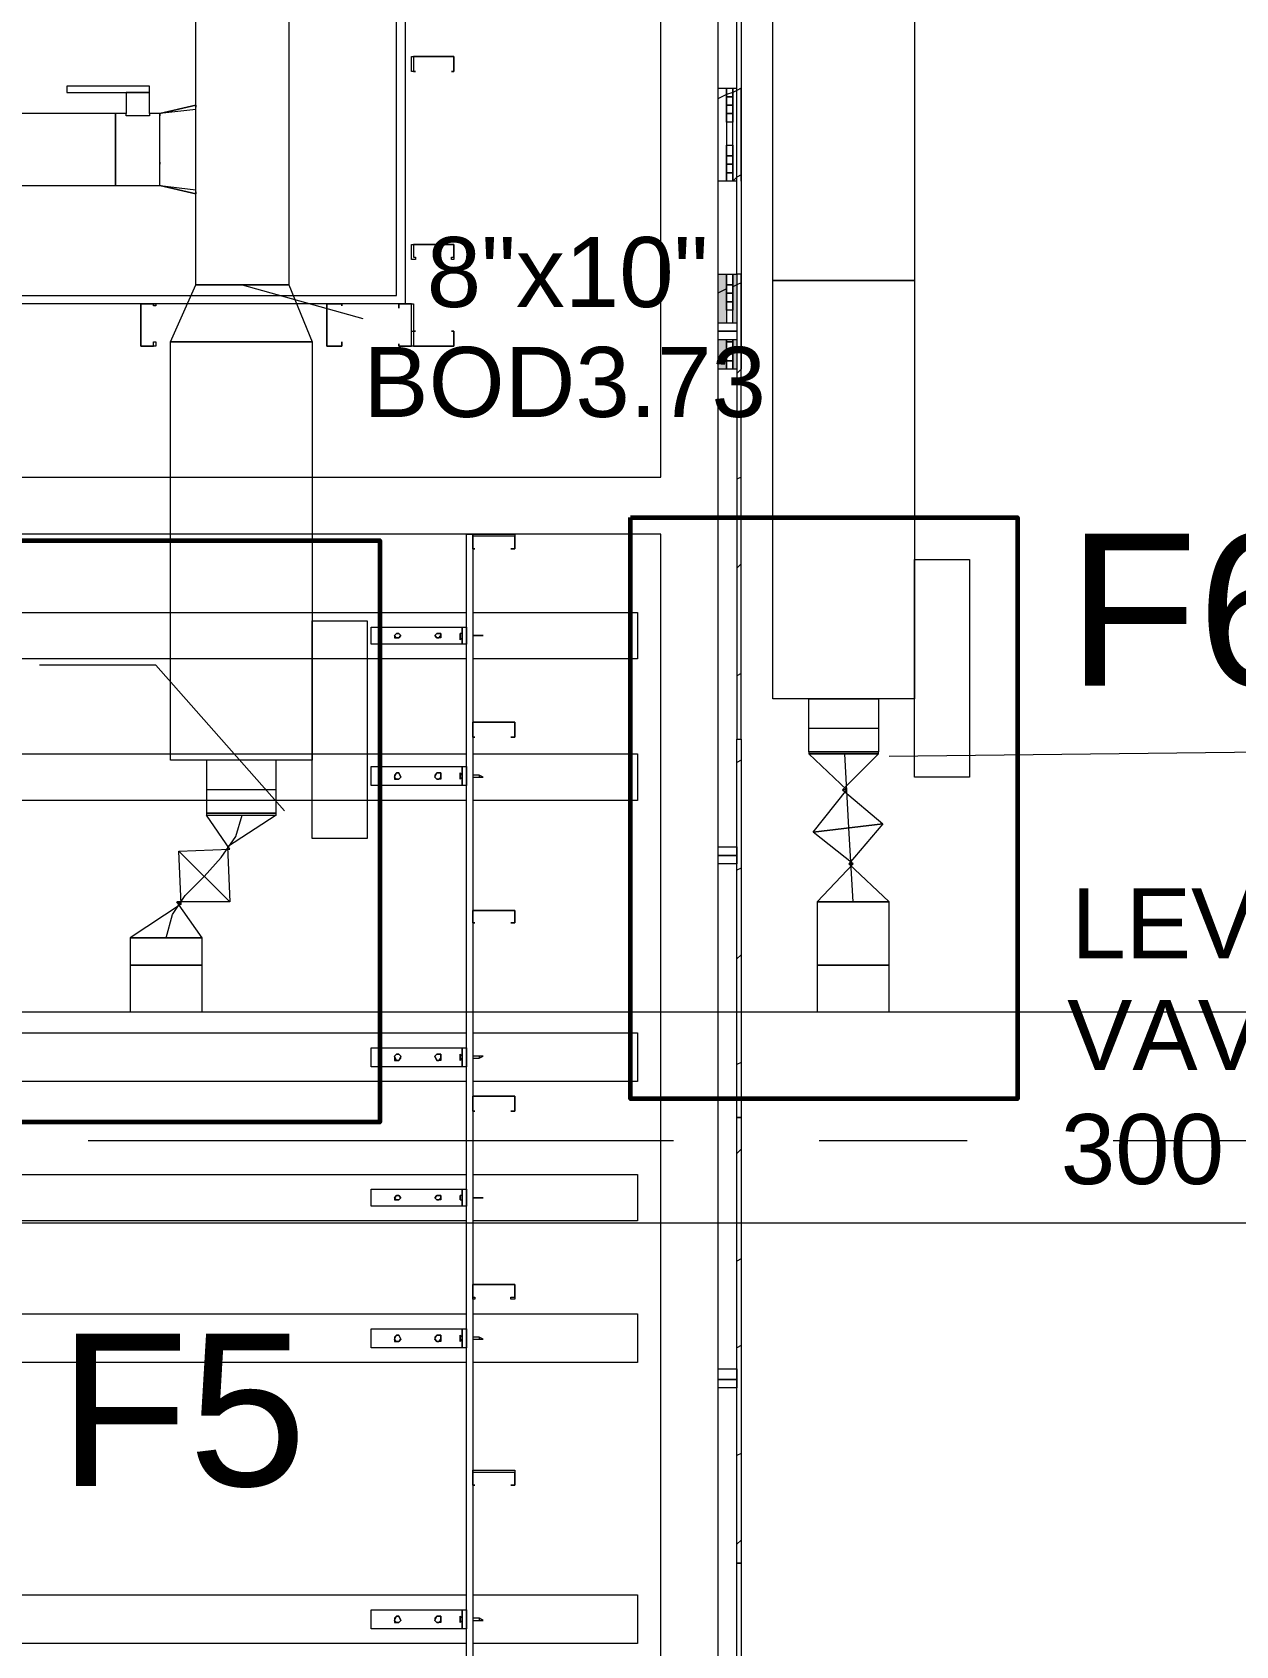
# Model space of a CAD drawing. Header units: metres. Extents: x -2 to 207, y -8 to 52.
# Drawn here: x 25.408 to 28.016, y 12.881 to 16.379 of the extents above; entities that cross this region are included whole.
import ezdxf

# ---------------------------------------------------------------- set-up
doc = ezdxf.new("R2010")
doc.units = ezdxf.units.M
doc.layers.add('HVAC - Ductos', color=5, linetype='Continuous', lineweight=0)
doc.layers.add('PDF_Text', color=7, linetype='Continuous', lineweight=0)
doc.layers.add('PDF_Geometry', color=7, linetype='Continuous', lineweight=0, true_color=0xaaaaaa)
doc.layers.add('PDF_Solid Fills', color=7, linetype='Continuous', lineweight=0, true_color=0xffffff)
doc.styles.add('PDF Arial-BoldMT-Identity-H', font='arial.ttf')
doc.styles.add('PDF Helvetica', font='')
doc.styles.get('PDF Helvetica').set_extended_font_data('Helvetica')

msp = doc.modelspace()

# ---------------------------------------------------------------- hatches: boundary and pattern name
at = {"layer": 'PDF_Solid Fills', "lineweight": 0, "transparency": 33554559}
h = msp.add_hatch(color=256, dxfattribs=at)
h.paths.add_polyline_path([(26.8939, 15.7492), (26.9122, 15.7492), (26.9122, 15.8545), (26.8939, 15.8545)])
h.paths.add_polyline_path([(26.8939, 15.6484), (26.9122, 15.6484), (26.9122, 15.7125), (26.8939, 15.7125)])
h = msp.add_hatch(color=256, dxfattribs=at)
h.paths.add_polyline_path([(26.926, 15.7492), (26.9352, 15.7492), (26.9352, 15.8545), (26.926, 15.8545)])
h.paths.add_polyline_path([(26.9352, 15.7125), (26.926, 15.7125), (26.926, 15.6484), (26.9352, 15.6484)])

# ---------------------------------------------------------------- linework, layer by layer
at = {"layer": 'HVAC - Ductos', "lineweight": 0}
for points in [[(27.32, 24.9492), (27.32, 15.8408), (27.013, 15.8408), (27.013, 24.9492)], [(25.9638, 19.3641), (25.9638, 15.8316), (25.7623, 15.8316), (25.7623, 19.3641)], [(25.7623, 16.2165), (25.7623, 16.221)], [(25.7073, 15.7079), (25.7623, 15.8316), (25.9638, 15.8316), (26.0142, 15.7079)], [(27.013, 14.9336), (27.013, 15.8408), (27.32, 15.8408), (27.32, 14.9336)], [(25.7073, 14.8007), (25.7073, 15.7079), (26.0142, 15.7079), (26.0142, 14.8007)], [(27.4391, 14.764), (27.32, 14.764), (27.32, 15.236), (27.4391, 15.236)], [(26.1334, 14.6312), (26.0142, 14.6312), (26.0142, 15.1032), (26.1334, 15.1032)], [(27.2421, 14.8695), (27.2421, 14.8191), (27.2376, 14.8191), (27.2192, 14.8191), (27.1963, 14.8191), (27.1688, 14.8191), (27.1368, 14.8191), (27.1138, 14.8191), (27.1001, 14.8191), (27.091, 14.8191), (27.091, 14.8145), (27.0955, 14.8145), (27.1138, 14.8145), (27.1368, 14.8145), (27.1688, 14.8145), (27.1963, 14.8145), (27.2192, 14.8145), (27.2376, 14.8145), (27.2421, 14.8145), (27.2421, 14.8191), (27.2376, 14.8191), (27.2192, 14.8191), (27.1963, 14.8191), (27.1688, 14.8191), (27.1368, 14.8191), (27.1138, 14.8191), (27.1001, 14.8191), (27.091, 14.8191), (27.091, 14.8695), (27.091, 14.9336), (27.1001, 14.9336), (27.1092, 14.9336), (27.1184, 14.9336), (27.1322, 14.9336), (27.1505, 14.9336), (27.1688, 14.9336), (27.1872, 14.9336), (27.2055, 14.9336), (27.2192, 14.9336), (27.233, 14.9336), (27.2421, 14.9336)], [(27.091, 14.8191), (27.0955, 14.8191), (27.1047, 14.8191), (27.1138, 14.8191), (27.1322, 14.8191), (27.1459, 14.8191), (27.1688, 14.8191), (27.1872, 14.8191), (27.2055, 14.8191), (27.2192, 14.8191), (27.233, 14.8191), (27.2376, 14.8191), (27.2421, 14.8191), (27.2376, 14.8191), (27.233, 14.8191), (27.2192, 14.8191), (27.2055, 14.8191), (27.1872, 14.8191), (27.1688, 14.8191), (27.1459, 14.8191), (27.1322, 14.8191), (27.1138, 14.8191), (27.1047, 14.8191), (27.0955, 14.8191)], [(25.7851, 14.6862), (25.7897, 14.6862), (25.7989, 14.6862), (25.8081, 14.6862), (25.8264, 14.6862), (25.8401, 14.6862), (25.863, 14.6862), (25.8813, 14.6862), (25.8997, 14.6862), (25.9134, 14.6862), (25.9272, 14.6862), (25.9318, 14.6862), (25.9364, 14.6862), (25.9318, 14.6862), (25.9272, 14.6862), (25.9134, 14.6862), (25.8997, 14.6862), (25.8813, 14.6862), (25.863, 14.6862), (25.8401, 14.6862), (25.8264, 14.6862), (25.8081, 14.6862), (25.7989, 14.6862), (25.7897, 14.6862)], [(27.265, 14.4937), (27.2604, 14.4937), (27.2558, 14.4937), (27.2421, 14.4937), (27.2238, 14.4937), (27.2055, 14.4937), (27.1872, 14.4937), (27.1688, 14.4937), (27.1505, 14.4937), (27.1322, 14.4937), (27.123, 14.4937), (27.1138, 14.4937), (27.1092, 14.4937), (27.1138, 14.4937), (27.123, 14.4937), (27.1322, 14.4937), (27.1505, 14.4937), (27.1688, 14.4937), (27.1872, 14.4937), (27.2055, 14.4937), (27.2238, 14.4937), (27.2421, 14.4937), (27.2558, 14.4937), (27.2604, 14.4937)], [(25.776, 14.4159), (25.7714, 14.4159), (25.7623, 14.4159), (25.7531, 14.4159), (25.7347, 14.4159), (25.7165, 14.4159), (25.6981, 14.4159), (25.6798, 14.4159), (25.6615, 14.4159), (25.6431, 14.4159), (25.6294, 14.4159), (25.6248, 14.4159), (25.6202, 14.4159), (25.6248, 14.4159), (25.6294, 14.4159), (25.6431, 14.4159), (25.6615, 14.4159), (25.6798, 14.4159), (25.6981, 14.4159), (25.7165, 14.4159), (25.7347, 14.4159), (25.7531, 14.4159), (25.7623, 14.4159), (25.7714, 14.4159)], [(25.776, 14.3563), (25.7714, 14.3563), (25.7623, 14.3563), (25.7531, 14.3563), (25.7347, 14.3563), (25.7165, 14.3563), (25.6981, 14.3563), (25.6798, 14.3563), (25.6615, 14.3563), (25.6431, 14.3563), (25.6294, 14.3563), (25.6248, 14.3563), (25.6202, 14.3563), (25.6202, 14.2555), (25.6248, 14.2555), (25.6294, 14.2555), (25.6431, 14.2555), (25.6615, 14.2555), (25.6798, 14.2555), (25.6981, 14.2555), (25.7165, 14.2555), (25.7347, 14.2555), (25.7531, 14.2555), (25.7623, 14.2555), (25.7714, 14.2555), (25.776, 14.2555)], [(25.3636, 14.2555), (30.3348, 14.2555), (30.3348, 13.7973), (25.3636, 13.7973)]]:
    msp.add_lwpolyline(points, close=True, dxfattribs=at)
for points in [[(25.7623, 16.1982), (25.7623, 16.2073), (25.7623, 16.2119), (25.6843, 16.2028), (25.6615, 16.2028), (25.6615, 16.2486), (25.6615, 16.2623), (25.4828, 16.2623), (25.4828, 16.2486), (25.6615, 16.2486), (25.6569, 16.2486), (25.6523, 16.2486), (25.6477, 16.2486), (25.6431, 16.2486), (25.634, 16.2486), (25.6294, 16.2486), (25.6248, 16.2486), (25.6156, 16.2486), (25.611, 16.2486), (25.611, 16.2028), (25.5881, 16.2028), (25.5881, 16.1982), (25.5881, 16.189), (25.5881, 16.1798), (25.5881, 16.1615), (25.5881, 16.1431), (25.5881, 16.1248), (25.5881, 16.1065), (25.5881, 16.0882), (25.5881, 16.0699), (25.5881, 16.0607), (25.5881, 16.0515), (25.5881, 16.0469), (25.6843, 16.0469), (25.6843, 16.0515), (25.6843, 16.0561), (25.6843, 16.0607), (25.6843, 16.0699), (25.6843, 16.0882), (25.6843, 16.1065), (25.6843, 16.1248), (25.6843, 16.1431), (25.6843, 16.1615), (25.6843, 16.1798), (25.6843, 16.189), (25.6843, 16.1936), (25.6843, 16.1982), (25.6843, 16.2028), (25.6843, 16.1982)], [(24.3694, 16.0469), (25.5881, 16.0469), (25.5881, 16.0515), (25.5881, 16.0607), (25.5881, 16.0699), (25.5881, 16.0882), (25.5881, 16.1065), (25.5881, 16.1248), (25.5881, 16.1431), (25.5881, 16.1615), (25.5881, 16.1798), (25.5881, 16.189), (25.5881, 16.1982), (25.5881, 16.2028), (24.3694, 16.2028)], [(25.6615, 16.2028), (25.6615, 16.1982), (25.6569, 16.1982), (25.6477, 16.1982), (25.6385, 16.1982), (25.6294, 16.1982), (25.6248, 16.1982), (25.6156, 16.1982), (25.611, 16.1982), (25.611, 16.2028)], [(25.7623, 16.221), (25.6843, 16.2028), (25.7623, 16.221)], [(25.6843, 16.189), (25.6843, 16.1936)], [(25.6843, 16.1477), (25.6843, 16.1523), (25.6843, 16.1798)], [(25.7623, 16.1431), (25.7623, 16.1569), (25.7623, 16.1661), (25.7623, 16.1707), (25.7623, 16.1798), (25.7623, 16.1936)], [(25.6843, 16.1203), (25.6843, 16.1248), (25.6843, 16.1294)], [(25.7623, 16.1111), (25.7623, 16.134), (25.7623, 16.1385)], [(25.6843, 16.0974), (25.6843, 16.0928), (25.6843, 16.0974), (25.6843, 16.1019)], [(25.7623, 16.079), (25.7623, 16.0836), (25.7623, 16.0928), (25.7623, 16.1019), (25.7623, 16.1065)], [(25.6843, 16.0699), (25.6843, 16.0745)], [(25.7623, 16.0515), (25.7623, 16.0699), (25.7623, 16.0745)], [(25.6843, 16.0515), (25.6843, 16.0561)], [(25.6843, 16.0469), (25.7623, 16.0286), (25.6843, 16.0469), (25.7623, 16.0378), (25.7623, 16.0423), (25.7623, 16.0469)], [(25.7623, 16.0332), (25.7623, 16.0286), (25.7623, 16.0332)], [(25.7623, 16.0332), (25.7623, 16.0286), (25.7623, 16.0332)], [(25.863, 15.8316), (26.1242, 15.7583)], [(25.9547, 14.6908), (25.6752, 15.0069), (25.4232, 15.0069)], [(27.2421, 14.8695), (27.233, 14.8695), (27.2192, 14.8695), (27.2055, 14.8695), (27.1872, 14.8695), (27.1688, 14.8695), (27.1459, 14.8695), (27.1276, 14.8695), (27.1138, 14.8695), (27.1001, 14.8695), (27.0955, 14.8695), (27.091, 14.8695)], [(27.2192, 14.8695), (27.2055, 14.8695), (27.1872, 14.8695), (27.1688, 14.8695), (27.1459, 14.8695), (27.1322, 14.8695), (27.1138, 14.8695)], [(25.7851, 14.8007), (25.7851, 14.7366), (25.7851, 14.6862), (25.7851, 14.6816), (25.7897, 14.6816), (25.8081, 14.6816), (25.831, 14.6816), (25.863, 14.6816), (25.8905, 14.6816), (25.9134, 14.6816), (25.9318, 14.6816), (25.9364, 14.6816)], [(25.7851, 14.6816), (25.7897, 14.6816), (25.8081, 14.6816), (25.831, 14.6816), (25.863, 14.6816), (25.8905, 14.6816), (25.9134, 14.6816), (25.9318, 14.6816), (25.9364, 14.6816), (25.9364, 14.6862), (25.9318, 14.6862), (25.9134, 14.6862), (25.8905, 14.6862), (25.863, 14.6862), (25.831, 14.6862), (25.8081, 14.6862), (25.7943, 14.6862), (25.7851, 14.6862), (25.7943, 14.6862), (25.8081, 14.6862), (25.831, 14.6862), (25.863, 14.6862), (25.8905, 14.6862), (25.9134, 14.6862), (25.9318, 14.6862), (25.9364, 14.6862), (25.9364, 14.7366), (25.9364, 14.8007), (25.9272, 14.8007), (25.9134, 14.8007), (25.8997, 14.8007), (25.8813, 14.8007), (25.863, 14.8007), (25.8447, 14.8007), (25.831, 14.8007), (25.8127, 14.8007), (25.8035, 14.8007), (25.7943, 14.8007), (25.7897, 14.8007)], [(27.1734, 14.7366), (27.091, 14.8145), (27.2421, 14.8145), (27.1642, 14.7366), (27.2513, 14.6632), (27.1001, 14.645), (27.1734, 14.7366), (27.1642, 14.7366)], [(27.2421, 14.8145), (27.2376, 14.8145), (27.2192, 14.8145), (27.1963, 14.8145), (27.1688, 14.8145), (27.1368, 14.8145), (27.1138, 14.8145), (27.0955, 14.8145), (27.091, 14.8145)], [(27.1872, 14.4937), (27.178, 14.6541), (27.1688, 14.8145)], [(27.265, 14.8099), (28.076, 14.8191), (28.076, 14.5854)], [(25.9364, 14.7366), (25.9272, 14.7366), (25.9134, 14.7366), (25.8997, 14.7366), (25.8813, 14.7366), (25.863, 14.7366), (25.8401, 14.7366), (25.8218, 14.7366), (25.8081, 14.7366), (25.7943, 14.7366), (25.7897, 14.7366), (25.7851, 14.7366)], [(25.9134, 14.7366), (25.8997, 14.7366), (25.8813, 14.7366), (25.863, 14.7366), (25.8401, 14.7366), (25.8264, 14.7366), (25.8081, 14.7366)], [(25.6981, 14.4159), (25.7119, 14.4663), (25.7393, 14.5075), (25.7805, 14.5488), (25.8172, 14.59), (25.8493, 14.6358), (25.863, 14.6816)], [(25.8356, 14.6083), (25.7851, 14.6816), (25.9364, 14.6816), (25.831, 14.6129), (25.8356, 14.4937), (25.7256, 14.6037), (25.8356, 14.6083), (25.831, 14.6129)], [(27.1872, 14.5762), (27.1001, 14.645), (27.2513, 14.6632), (27.178, 14.5762), (27.1872, 14.5762), (27.1092, 14.4937), (27.1092, 14.3563), (27.1138, 14.3563), (27.123, 14.3563), (27.1322, 14.3563), (27.1505, 14.3563), (27.1688, 14.3563), (27.1872, 14.3563), (27.2055, 14.3563), (27.2238, 14.3563), (27.2421, 14.3563), (27.2558, 14.3563), (27.2604, 14.3563), (27.265, 14.3563), (27.265, 14.4937), (27.1092, 14.4937), (27.265, 14.4937), (27.178, 14.5762)], [(25.7302, 14.4891), (25.7256, 14.6037), (25.8356, 14.4937), (25.721, 14.4937), (25.7302, 14.4891), (25.6202, 14.4159), (25.6202, 14.3563), (25.6248, 14.3563), (25.6294, 14.3563), (25.6431, 14.3563), (25.6615, 14.3563), (25.6798, 14.3563), (25.6981, 14.3563), (25.7165, 14.3563), (25.7347, 14.3563), (25.7531, 14.3563), (25.7623, 14.3563), (25.7714, 14.3563), (25.776, 14.3563), (25.776, 14.4159), (25.6202, 14.4159), (25.776, 14.4159), (25.721, 14.4937)], [(27.265, 14.2555), (27.265, 14.3563), (27.2604, 14.3563), (27.2558, 14.3563), (27.2421, 14.3563), (27.2238, 14.3563), (27.2055, 14.3563), (27.1872, 14.3563), (27.1688, 14.3563), (27.1505, 14.3563), (27.1322, 14.3563), (27.123, 14.3563), (27.1138, 14.3563), (27.1092, 14.3563), (27.1092, 14.2555)], [(27.1138, 14.2555), (27.1184, 14.2555)], [(27.123, 14.2555), (27.1276, 14.2555), (27.1322, 14.2555)], [(27.1368, 14.2555), (27.1414, 14.2555), (27.1459, 14.2555)], [(27.1505, 14.2555), (27.1551, 14.2555), (27.1642, 14.2555)], [(27.1688, 14.2555), (27.1872, 14.2555), (27.2055, 14.2555)], [(27.2101, 14.2555), (27.2192, 14.2555), (27.2238, 14.2555)], [(27.2284, 14.2555), (27.233, 14.2555), (27.2376, 14.2555)], [(27.2421, 14.2555), (27.2467, 14.2555), (27.2513, 14.2555)], [(27.2558, 14.2555), (27.2604, 14.2555)]]:
    msp.add_lwpolyline(points, dxfattribs=at)
at = {"layer": 'PDF_Geometry', "lineweight": 0}
for points in [[(23.1003, 11.1995), (23.1003, 16.8671), (23.224, 16.8671), (23.224, 21.1097), (23.224, 16.8671), (23.224, 15.4147), (26.7702, 15.4147), (26.7702, 16.8671), (26.7702, 21.1097), (26.7702, 16.8671), (26.7702, 21.1097), (26.8939, 21.1097), (26.8939, 16.8671), (26.7702, 16.8671), (26.7885, 16.8671), (26.7885, 21.1097), (26.7885, 16.8671), (26.8801, 16.8671), (26.8801, 21.1097), (26.7885, 21.1097), (26.7702, 21.1097), (26.7702, 16.8671), (26.8939, 16.8671), (26.8939, 11.1995)], [(26.9352, 17.7834), (26.9443, 17.7834), (26.9443, 16.8671), (26.9443, 15.8545), (26.9352, 15.8545)], [(26.9443, 15.8545), (26.9352, 15.8545), (26.9352, 16.8671), (26.9443, 16.8671)], [(26.9443, 16.0561), (26.9443, 16.2577), (26.9352, 16.2532), (26.926, 16.2486), (26.9123, 16.244), (26.8939, 16.2348)], [(26.8939, 16.2577), (26.9123, 16.2577), (26.9123, 16.0561), (26.8939, 16.0561)], [(26.9352, 16.0561), (26.926, 16.0561), (26.926, 16.2577), (26.9352, 16.2577)], [(26.9443, 16.0699), (26.9352, 16.0653), (26.926, 16.0561), (26.9214, 16.0561)], [(26.8939, 15.8545), (26.9123, 15.8545), (26.9123, 15.7492)], [(26.926, 15.7492), (26.926, 15.8545), (26.9352, 15.8545), (26.9352, 14.8465), (26.9443, 14.8465), (26.9443, 14.0264), (26.9352, 14.0264), (26.9352, 14.8465), (26.9443, 14.8465), (26.9443, 15.8545), (26.9443, 15.6484), (26.9352, 15.6392)], [(26.9123, 15.8225), (26.8939, 15.8133)], [(26.9443, 15.8362), (26.9352, 15.8316), (26.926, 15.827)], [(26.8939, 15.7492), (26.9352, 15.7492), (26.9352, 15.7308), (26.8939, 15.7308), (26.9352, 15.7308), (26.9352, 15.7125), (26.8939, 15.7125)], [(26.9352, 15.6484), (26.926, 15.6484), (26.926, 15.7125), (26.926, 15.7079), (26.9123, 15.7079), (26.9123, 15.7125), (26.9123, 15.6484), (26.8939, 15.6484)], [(26.9443, 15.4147), (26.9352, 15.4101)], [(26.7702, 11.1995), (26.7702, 15.291), (23.224, 15.291), (23.224, 11.1995)], [(26.3487, 11.1995), (26.3487, 15.291), (26.3625, 15.291), (26.3625, 11.1995), (26.7244, 11.1995), (26.3625, 11.1995)], [(26.9443, 15.2268), (26.9352, 15.2176)], [(23.6501, 15.1214), (26.3487, 15.1214)], [(26.3625, 15.1214), (26.7198, 15.1214), (26.7198, 15.0207), (26.3625, 15.0207)], [(26.3395, 15.0756), (26.3349, 15.0756)], [(26.3349, 15.0619), (26.3395, 15.0665)], [(26.3625, 15.071), (26.3762, 15.071), (26.3625, 15.071)], [(26.3762, 15.071), (26.3854, 15.071), (26.3762, 15.071)], [(26.3487, 15.0207), (23.6501, 15.0207)], [(26.9443, 14.9886), (26.9352, 14.984)], [(23.6501, 14.8145), (26.3487, 14.8145)], [(26.3625, 14.8145), (26.7198, 14.8145), (26.7198, 14.7137), (26.3625, 14.7137)], [(26.9443, 14.8007), (26.9352, 14.7961)], [(26.3395, 14.7686), (26.3349, 14.7732)], [(26.3349, 14.7595), (26.3395, 14.764)], [(26.3625, 14.764), (26.3762, 14.764), (26.3854, 14.764), (26.3762, 14.7686), (26.3625, 14.7686)], [(26.3762, 14.7686), (26.3762, 14.764)], [(26.3487, 14.7137), (23.6501, 14.7137)], [(26.8939, 14.6129), (26.9352, 14.6129), (26.9352, 14.5946), (26.8939, 14.5946), (26.9352, 14.5946), (26.9352, 14.5762), (26.8939, 14.5762)], [(26.9443, 14.567), (26.9352, 14.5625)], [(26.9443, 14.3792), (26.9352, 14.3701)], [(23.6501, 14.2097), (26.3487, 14.2097)], [(26.3625, 14.2097), (26.7198, 14.2097), (26.7198, 14.1043), (26.3625, 14.1043)], [(26.3395, 14.1593), (26.3349, 14.1639)], [(26.3349, 14.1501), (26.3395, 14.1547)], [(26.3625, 14.1547), (26.3762, 14.1547), (26.3854, 14.1593), (26.3762, 14.1593), (26.3625, 14.1593)], [(26.3762, 14.1593), (26.3762, 14.1547)], [(26.9443, 14.1456), (26.9352, 14.141)], [(26.3487, 14.1043), (23.6501, 14.1043)], [(26.7977, 13.976), (25.5286, 13.976)], [(26.9443, 13.9577), (26.9352, 13.9485)], [(27.4345, 13.976), (27.1138, 13.976)], [(29.0198, 13.976), (27.7507, 13.976)], [(23.6501, 13.9027), (26.3487, 13.9027)], [(26.3625, 13.9027), (26.7198, 13.9027), (26.7198, 13.8019), (26.3625, 13.8019)], [(26.3395, 13.8569), (26.3349, 13.8569)], [(26.3349, 13.8477), (26.3395, 13.8477)], [(26.3625, 13.8523), (26.3762, 13.8523), (26.3625, 13.8523)], [(26.3762, 13.8523), (26.3854, 13.8523), (26.3762, 13.8523)], [(26.3487, 13.8019), (23.6501, 13.8019)], [(26.9443, 13.7195), (26.9352, 13.7149)], [(23.6501, 13.6003), (26.3487, 13.6003)], [(26.3625, 13.6003), (26.7198, 13.6003), (26.7198, 13.495), (26.3625, 13.495)], [(26.3395, 13.5499), (26.3349, 13.5545)], [(26.3349, 13.5408), (26.3395, 13.5454)], [(26.3625, 13.5454), (26.3762, 13.5454), (26.3854, 13.5454), (26.3762, 13.5499), (26.3625, 13.5499)], [(26.3762, 13.5499), (26.3762, 13.5454)], [(26.9443, 13.5316), (26.9352, 13.527)], [(26.3487, 13.495), (23.6501, 13.495)], [(26.8939, 13.4812), (26.9352, 13.4812), (26.9352, 13.4583), (26.8939, 13.4583), (26.9352, 13.4583), (26.9352, 13.44), (26.8939, 13.44)], [(26.9443, 13.2979), (26.9352, 13.2933)], [(26.9443, 13.1101), (26.9352, 13.1009)], [(23.6501, 12.991), (26.3487, 12.991)], [(26.3625, 12.991), (26.7198, 12.991), (26.7198, 12.8856), (26.3625, 12.8856)], [(26.3395, 12.9406), (26.3349, 12.9452)], [(26.3349, 12.9314), (26.3395, 12.936)], [(26.3625, 12.936), (26.3762, 12.936), (26.3854, 12.936), (26.3762, 12.9406), (26.3625, 12.9406)], [(26.3762, 12.9406), (26.3762, 12.936)], [(26.3487, 12.8856), (23.6501, 12.8856)]]:
    msp.add_lwpolyline(points, dxfattribs=at)
for points in [[(23.7646, 15.7904), (23.7646, 15.8087), (23.7646, 20.6836), (23.7646, 20.6974), (26.2159, 20.6974), (26.2159, 20.6836), (26.2159, 15.8087), (26.2159, 15.7904)], [(26.1975, 15.8087), (26.1975, 20.6836), (23.7784, 20.6836), (23.7784, 15.8087)], [(26.2296, 16.3218), (26.2296, 16.3264), (26.2341, 16.3264), (26.3212, 16.3264), (26.3212, 16.3218), (26.3212, 16.2944), (26.3167, 16.2944), (26.3212, 16.2944), (26.3212, 16.3218), (26.3212, 16.3264), (26.2341, 16.3264), (26.2341, 16.3218), (26.2341, 16.2944), (26.2387, 16.2944), (26.2296, 16.2944)], [(26.9123, 16.2394), (26.9123, 16.2577), (26.926, 16.2577), (26.926, 16.2394)], [(26.926, 16.2394), (26.926, 16.221), (26.9123, 16.221), (26.9123, 16.2394)], [(26.926, 16.221), (26.926, 16.2028), (26.9123, 16.2028), (26.9123, 16.221)], [(26.926, 16.2028), (26.926, 16.1844), (26.9123, 16.1844), (26.9123, 16.2028)], [(26.9123, 16.134), (26.926, 16.134), (26.926, 16.1111), (26.9123, 16.1111)], [(26.9123, 16.1111), (26.926, 16.1111), (26.926, 16.0928), (26.9123, 16.0928)], [(26.9123, 16.0928), (26.926, 16.0928), (26.926, 16.0745), (26.9123, 16.0745)], [(26.926, 16.0745), (26.926, 16.0561), (26.9123, 16.0561), (26.9123, 16.0745)], [(26.2296, 15.9187), (26.2341, 15.9187), (26.3212, 15.9187), (26.3212, 15.8866), (26.3167, 15.8866), (26.3167, 15.8912), (26.3212, 15.8912), (26.3212, 15.9187), (26.2341, 15.9187), (26.2341, 15.8912), (26.2387, 15.8912), (26.2387, 15.8866), (26.2296, 15.8866)], [(26.9123, 15.8316), (26.9123, 15.8545), (26.926, 15.8545), (26.926, 15.8316)], [(26.926, 15.8316), (26.926, 15.8133), (26.9123, 15.8133), (26.9123, 15.8316)], [(26.926, 15.8133), (26.926, 15.795), (26.9123, 15.795), (26.9123, 15.8133)], [(25.6752, 15.7858), (25.6706, 15.7858), (25.6706, 15.7904), (25.6431, 15.7904), (25.6431, 15.6988), (25.6706, 15.6988), (25.6706, 15.7079), (25.6752, 15.7079), (25.6752, 15.6988), (25.6431, 15.6988), (25.6431, 15.7904), (25.6752, 15.7904)], [(26.0509, 15.7904), (26.0463, 15.7904), (26.0463, 15.6988), (26.0509, 15.6988), (26.0784, 15.6988), (26.0784, 15.7079), (26.0784, 15.6988), (26.0509, 15.6988), (26.0463, 15.6988), (26.0463, 15.7904), (26.0509, 15.7904), (26.0784, 15.7904)], [(26.0784, 15.7858), (26.0784, 15.7904)], [(26.2296, 15.6988), (26.2296, 15.7904), (26.2021, 15.7904), (26.2021, 15.7812), (26.2021, 15.7904), (26.2296, 15.7904), (26.2341, 15.7904), (26.2341, 15.6988), (26.2296, 15.6988), (26.2021, 15.6988)], [(26.926, 15.795), (26.926, 15.7766), (26.9123, 15.7766), (26.9123, 15.795)], [(26.3212, 15.6988), (26.2341, 15.6988), (26.2296, 15.6988), (26.2296, 15.7308), (26.2387, 15.7308), (26.2341, 15.7308), (26.2341, 15.6988), (26.3212, 15.6988), (26.3212, 15.7308)], [(26.3167, 15.7308), (26.3212, 15.7308)], [(26.9123, 15.7079), (26.926, 15.7079), (26.926, 15.6896), (26.9123, 15.6896)], [(26.2021, 15.7034), (26.2021, 15.6988)], [(26.9123, 15.6896), (26.926, 15.6896), (26.926, 15.6667), (26.9123, 15.6667)], [(26.926, 15.6667), (26.926, 15.6484), (26.9123, 15.6484), (26.9123, 15.6667)], [(26.3625, 15.2864), (26.3625, 15.291), (26.367, 15.291), (26.4541, 15.291), (26.4541, 15.2864), (26.4541, 15.2589), (26.4449, 15.2589), (26.4541, 15.2589), (26.4541, 15.2864), (26.367, 15.2864), (26.3625, 15.2864), (26.3625, 15.2589)], [(26.367, 15.2589), (26.3625, 15.2589)], [(26.3487, 15.0894), (26.3487, 15.0527), (26.3395, 15.0527), (26.1425, 15.0527), (26.1425, 15.0894), (26.3395, 15.0894)], [(26.3395, 15.0894), (26.3395, 15.0527)], [(26.1929, 15.071), (26.1929, 15.0665), (26.2021, 15.0665), (26.2067, 15.071), (26.2021, 15.0756), (26.1975, 15.0756)], [(26.2067, 15.071), (26.2021, 15.0665), (26.1975, 15.0665), (26.1929, 15.071), (26.1975, 15.0756), (26.2021, 15.0756)], [(26.28, 15.071), (26.2845, 15.0665), (26.2891, 15.0665), (26.2937, 15.071), (26.2937, 15.0756), (26.2845, 15.0756)], [(26.2937, 15.071), (26.2937, 15.0665), (26.2845, 15.0665), (26.28, 15.071), (26.2845, 15.0756), (26.2937, 15.0756)], [(26.3349, 15.071), (26.3349, 15.0665), (26.3349, 15.0619), (26.3349, 15.0665), (26.3349, 15.071), (26.3349, 15.0756), (26.3349, 15.071), (26.3349, 15.0665), (26.3349, 15.071), (26.3349, 15.0756)], [(26.3625, 14.8832), (26.367, 14.8832), (26.4541, 14.8832), (26.4541, 14.8511), (26.4449, 14.8511), (26.4541, 14.8511), (26.4541, 14.8832), (26.367, 14.8832), (26.3625, 14.8832), (26.3625, 14.8511)], [(26.367, 14.8511), (26.3625, 14.8511)], [(26.3487, 14.787), (26.3487, 14.7458), (26.3395, 14.7458), (26.1425, 14.7458), (26.1425, 14.787), (26.3395, 14.787)], [(26.1929, 14.764), (26.1929, 14.7595), (26.2021, 14.7595), (26.2067, 14.764), (26.2021, 14.7732), (26.1975, 14.7732), (26.1929, 14.7686)], [(26.2067, 14.764), (26.2021, 14.7595), (26.1975, 14.7595), (26.1929, 14.764), (26.1975, 14.7732), (26.2021, 14.7732)], [(26.28, 14.764), (26.2845, 14.7595), (26.2891, 14.7595), (26.2937, 14.764), (26.2937, 14.7732), (26.2845, 14.7732), (26.28, 14.7686)], [(26.2937, 14.764), (26.2937, 14.7595), (26.2845, 14.7595), (26.28, 14.764), (26.2845, 14.7732), (26.2937, 14.7732)], [(26.3349, 14.764), (26.3349, 14.7595), (26.3349, 14.764), (26.3349, 14.7732), (26.3349, 14.764), (26.3349, 14.7595), (26.3349, 14.764), (26.3349, 14.7732)], [(26.3395, 14.787), (26.3395, 14.7458)], [(26.3625, 14.4754), (26.367, 14.4754), (26.4541, 14.4754), (26.4541, 14.448), (26.4449, 14.448), (26.4541, 14.448), (26.4541, 14.4754), (26.367, 14.4754), (26.3625, 14.4754), (26.3625, 14.448)], [(26.367, 14.448), (26.3625, 14.448)], [(26.3487, 14.1776), (26.3487, 14.1364), (26.3395, 14.1364), (26.1425, 14.1364), (26.1425, 14.1776), (26.3395, 14.1776)], [(26.3395, 14.1776), (26.3395, 14.1364)], [(26.1929, 14.1593), (26.1929, 14.1501), (26.2021, 14.1501), (26.2067, 14.1547), (26.2067, 14.1593), (26.2021, 14.1639), (26.1975, 14.1639)], [(26.2067, 14.1593), (26.2021, 14.1501), (26.1975, 14.1501), (26.1929, 14.1593), (26.1975, 14.1639), (26.2021, 14.1639)], [(26.28, 14.1593), (26.2845, 14.1501), (26.2891, 14.1501), (26.2937, 14.1547), (26.2937, 14.1593), (26.2937, 14.1639), (26.2845, 14.1639)], [(26.2937, 14.1593), (26.2937, 14.1501), (26.2845, 14.1501), (26.28, 14.1593), (26.2845, 14.1639), (26.2937, 14.1639)], [(26.3349, 14.1593), (26.3349, 14.1501), (26.3349, 14.1593), (26.3349, 14.1639), (26.3349, 14.1593), (26.3349, 14.1501), (26.3349, 14.1593), (26.3349, 14.1639)], [(26.3625, 14.0676), (26.3625, 14.0722), (26.367, 14.0722), (26.4541, 14.0722), (26.4541, 14.0676), (26.4541, 14.0402), (26.4449, 14.0402), (26.4541, 14.0402), (26.4541, 14.0676), (26.4541, 14.0722), (26.367, 14.0722), (26.3625, 14.0722), (26.3625, 14.0676), (26.3625, 14.0402)], [(26.367, 14.0402), (26.3625, 14.0402)], [(26.9352, 14.0264), (26.9443, 14.0264), (26.9443, 13.0597), (26.9352, 13.0597)], [(26.3487, 13.8707), (26.3487, 13.834), (26.3395, 13.834), (26.1425, 13.834), (26.1425, 13.8707), (26.3395, 13.8707)], [(26.1929, 13.8523), (26.1929, 13.8477), (26.2021, 13.8477), (26.2067, 13.8523), (26.2021, 13.8569), (26.1975, 13.8569)], [(26.2067, 13.8523), (26.2021, 13.8477), (26.1975, 13.8477), (26.1929, 13.8523), (26.1975, 13.8569), (26.2021, 13.8569)], [(26.28, 13.8523), (26.2845, 13.8477), (26.2891, 13.8477), (26.2937, 13.8523), (26.2937, 13.8569), (26.2845, 13.8569)], [(26.2937, 13.8523), (26.2937, 13.8477), (26.2845, 13.8477), (26.28, 13.8523), (26.2845, 13.8569), (26.2937, 13.8569)], [(26.3349, 13.8523), (26.3349, 13.8477), (26.3349, 13.8523), (26.3349, 13.8569), (26.3349, 13.8523), (26.3349, 13.8477), (26.3349, 13.8523), (26.3349, 13.8569)], [(26.3395, 13.8707), (26.3395, 13.834)], [(26.3625, 13.6644), (26.367, 13.6644), (26.4541, 13.6644), (26.4541, 13.6324), (26.4449, 13.6324), (26.4449, 13.637), (26.4541, 13.637), (26.4541, 13.6644), (26.367, 13.6644), (26.3625, 13.6644), (26.3625, 13.637), (26.367, 13.637), (26.367, 13.6324), (26.3625, 13.6324)], [(26.3487, 13.5682), (26.3487, 13.527), (26.3395, 13.527), (26.1425, 13.527), (26.1425, 13.5682), (26.3395, 13.5682)], [(26.1929, 13.5454), (26.1929, 13.5408), (26.2021, 13.5408), (26.2067, 13.5454), (26.2021, 13.5545), (26.1975, 13.5545), (26.1929, 13.5499)], [(26.2067, 13.5454), (26.2021, 13.5408), (26.1975, 13.5408), (26.1929, 13.5454), (26.1975, 13.5545), (26.2021, 13.5545)], [(26.28, 13.5454), (26.2845, 13.5408), (26.2891, 13.5408), (26.2937, 13.5454), (26.2937, 13.5545), (26.2845, 13.5545), (26.28, 13.5499)], [(26.2937, 13.5454), (26.2937, 13.5408), (26.2845, 13.5408), (26.28, 13.5454), (26.2845, 13.5545), (26.2937, 13.5545)], [(26.3349, 13.5454), (26.3349, 13.5408), (26.3349, 13.5454), (26.3349, 13.5545), (26.3349, 13.5454), (26.3349, 13.5408), (26.3349, 13.5454), (26.3349, 13.5545)], [(26.3395, 13.5682), (26.3395, 13.527)], [(26.3625, 13.2567), (26.3625, 13.2613), (26.367, 13.2613), (26.4541, 13.2613), (26.4541, 13.2567), (26.4541, 13.2292), (26.4449, 13.2292), (26.4541, 13.2292), (26.4541, 13.2567), (26.367, 13.2567), (26.3625, 13.2567), (26.3625, 13.2292)], [(26.367, 13.2292), (26.3625, 13.2292)], [(26.9352, 13.0597), (26.9443, 13.0597), (26.9443, 11.9784), (26.9352, 11.9784)], [(26.3487, 12.9589), (26.3487, 12.9176), (26.3395, 12.9176), (26.1425, 12.9176), (26.1425, 12.9589), (26.3395, 12.9589)], [(26.1929, 12.936), (26.1929, 12.9314), (26.2021, 12.9314), (26.2067, 12.936), (26.2021, 12.9452), (26.1975, 12.9452), (26.1929, 12.9406)], [(26.2067, 12.936), (26.2021, 12.9314), (26.1975, 12.9314), (26.1929, 12.936), (26.1975, 12.9452), (26.2021, 12.9452)], [(26.28, 12.936), (26.2845, 12.9314), (26.2891, 12.9314), (26.2937, 12.936), (26.2937, 12.9452), (26.2845, 12.9452), (26.28, 12.9406)], [(26.2937, 12.936), (26.2937, 12.9314), (26.2845, 12.9314), (26.28, 12.936), (26.2845, 12.9452), (26.2937, 12.9452)], [(26.3349, 12.936), (26.3349, 12.9314), (26.3349, 12.936), (26.3349, 12.9452), (26.3349, 12.936), (26.3349, 12.9314), (26.3349, 12.936), (26.3349, 12.9452)], [(26.3395, 12.9589), (26.3395, 12.9176)]]:
    msp.add_lwpolyline(points, close=True, dxfattribs=at)
at = {"layer": 'PDF_Geometry', "color": 232, "lineweight": 60, "true_color": 0xe91e64}
for points in [[(26.7048, 15.3273), (27.5433, 15.3273), (27.5433, 14.0667), (26.7048, 14.0667)], [(25.3223, 15.2769), (26.1608, 15.2769), (26.1608, 14.0163), (25.3223, 14.0163)]]:
    msp.add_lwpolyline(points, close=True, dxfattribs=at)

# ---------------------------------------------------------------- texts
at = {"layer": 'PDF_Text', "lineweight": 0, "char_height": 0.1519, "attachment_point": 4, "style": 'PDF Helvetica'}
for s, insert in [('8"x10"', (26.2627, 15.8582)), ('BOD3.73', (26.1252, 15.6199)), ('LEVEL 2', (27.6601, 14.447)), ('VAV-285', (27.6509, 14.2041)), ('300 CFM', (27.6372, 13.9567))]:
    msp.add_mtext(s, dxfattribs=dict(at, insert=insert))
at = {"layer": 'PDF_Text', "color": 232, "lineweight": 60, "true_color": 0xe91e64, "char_height": 0.32989, "attachment_point": 4, "style": 'PDF Arial-BoldMT-Identity-H'}
for s, insert in [('F6', (27.6521, 15.1248)), ('F5', (25.4647, 13.3902))]:
    msp.add_mtext(s, dxfattribs=dict(at, insert=insert))

doc.saveas('drawing.dxf')
